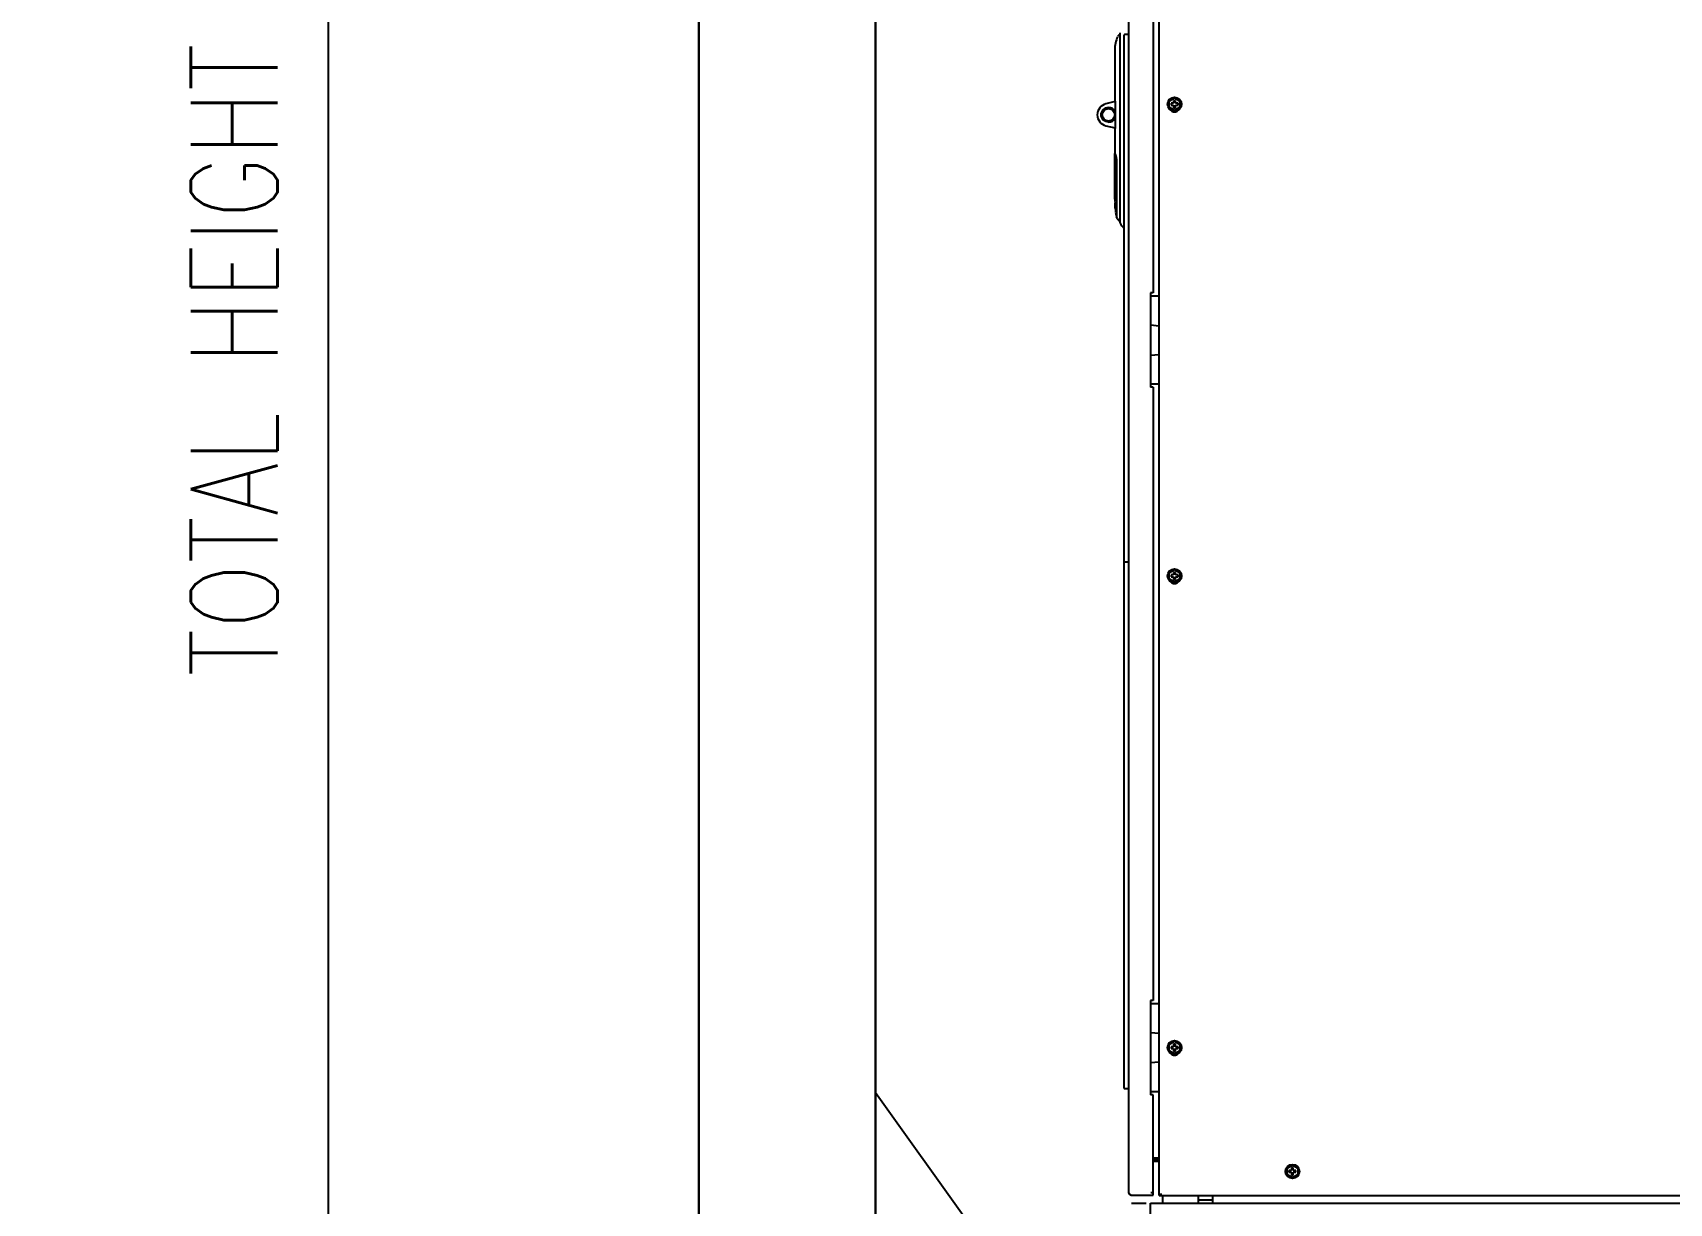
# Model space of a CAD drawing. Extents: x 61367 to 140945, y -1257 to 25588.
# Drawn here: x 80982 to 82370, y 18348 to 19341 of the extents above; entities that cross this region are included whole.
import ezdxf

# ---------------------------------------------------------------- set-up
doc = ezdxf.new("R2010")
doc.units = 0
doc.header["$MEASUREMENT"] = 0
doc.header["$PDMODE"] = 2
doc.header["$PDSIZE"] = 0.2
doc.layers.get('0').update_dxf_attribs({"linetype": 'CONTINUOUS'})
doc.layers.get('DEFPOINTS').update_dxf_attribs({"linetype": 'CONTINUOUS'})
for name, color, linetype in [('2401-00300-M6-16HWMC_0', 7, 'CONTINUOUS'), ('4212-62832_1_0', 7, 'CONTINUOUS'), ('4212-73674_0', 7, 'CONTINUOUS'), ('4212-73755_1_0', 7, 'CONTINUOUS'), ('4212-73755_4_0', 7, 'CONTINUOUS'), ('4212-KH001_041_0', 7, 'CONTINUOUS'), ('4212-KH003_041_0', 7, 'CONTINUOUS'), ('4212-KH010_041_0', 7, 'CONTINUOUS'), ('4212-L0877_1_0', 7, 'CONTINUOUS'), ('4215-06931_0', 7, 'CONTINUOUS'), ('4215-06934_0', 7, 'CONTINUOUS'), ('HINGE-FRAME_041_0', 7, 'CONTINUOUS'), ('WATER-PROOF-OUTER-DOWN_0', 7, 'CONTINUOUS'), ('WATER-PROOF-OUTER-SIDE_0', 7, 'CONTINUOUS'), ('WSP-0814_1_0', 7, 'CONTINUOUS')]:
    doc.layers.add(name, color=color, linetype=linetype)
doc.layers.add('AM_0', color=7, linetype='CONTINUOUS', lineweight=30)
doc.layers.add('THICK', color=7, linetype='CONTINUOUS', lineweight=0)
doc.styles.add('仿宋', font='SimSun.ttf', dxfattribs={"width": 0.8})
doc.dimstyles.new('12倍', dxfattribs={"dimscale": 21, "dimtxt": 3.5, "dimasz": 2.5, "dimexe": 1.5, "dimexo": 0, "dimgap": 1, "dimtad": 1, "dimtoh": 1, "dimdsep": 46, "dimtxsty": '仿宋', "dimcen": 2.5, "dimdle": 5, "dimclrd": 4, "dimclre": 4, "dimclrt": 3, "dimadec": 0, "dimazin": 0, "dimtfac": 1, "dimtmove": 0, "dimatfit": 3, "dimfxl": 1, "dimtolj": 1, "dimarcsym": 0})

# ---------------------------------------------------------------- blocks, each defined once
blk = doc.blocks.new('*D720')
at = {"layer": 'DEFPOINTS', "color": 0, "transparency": 16777216}
for p in [(81570.8, 20639.1), (81232.7, 17743.1), (81570.8, 17743.1)]:
    blk.add_point(p, dxfattribs=at)
at = {"layer": 'THICK', "color": 4, "linetype": 'Continuous', "lineweight": -2, "transparency": 16777216}
for p, q in [((81570.8, 20639.1), (81201.2, 20639.1)), ((81232.7, 20586.6), (81232.7, 17795.6)), ((81570.8, 17743.1), (81201.2, 17743.1))]:
    blk.add_line(p, q, dxfattribs=at)
at = {"layer": 'THICK', "color": 4, "transparency": 16777216}
for points in [[(81223.9, 20586.6), (81241.4, 20586.6), (81232.7, 20639.1)], [(81223.9, 17795.6), (81241.4, 17795.6), (81232.7, 17743.1)]]:
    blk.add_solid(points, dxfattribs=at)
at = {"layer": 'THICK', "color": 3, "lineweight": 13, "transparency": 16777216, "insert": (81153.1, 19191.1), "char_height": 73.5, "attachment_point": 5, "rotation": 90, "style": '仿宋'}
blk.add_mtext('\\A1;{\\Fromans,gbcbig|c134;TOTAL HEIGHT\\A1;\\fSimSun|b0|i0|c134|p2; 2896\\H0.7x;\\S+0^ -5;}', dxfattribs=at)
blk = doc.blocks.new('RYTYHTR')
at = {"layer": '2401-00300-M6-16HWMC_0', "color": 7, "linetype": 'Continuous'}
for p, q in [((-35902, -68660.5), (-35897.4, -68657.8)), ((-35902, -68665.8), (-35902, -68660.5)), ((-35900.4, -68658.7), (-35899.9, -68659.2)), ((-35900.4, -68662.4), (-35900.4, -68663.9)), ((-35898.2, -68662.4), (-35900.4, -68662.4)), ((-35900.4, -68663.9), (-35898.2, -68663.9)), ((-35899, -68658.7), (-35899.5, -68658.2)), ((-35898.2, -68660.2), (-35898.2, -68662.4)), ((-35896.7, -68660.2), (-35898.2, -68660.2)), ((-35898.2, -68663.9), (-35898.2, -68666.2)), ((-35897.4, -68657.8), (-35892.8, -68660.5)), ((-35896.7, -68662.4), (-35896.7, -68660.2)), ((-35894.4, -68662.4), (-35896.7, -68662.4)), ((-35896.7, -68666.2), (-35896.7, -68663.9)), ((-35896.7, -68663.9), (-35894.4, -68663.9)), ((-35894.4, -68663.9), (-35894.4, -68662.4)), ((-35892.8, -68660.5), (-35892.8, -68665.8)), ((-35897.4, -68668.5), (-35902, -68665.8)), ((-35898.2, -68666.2), (-35896.7, -68666.2)), ((-35892.8, -68665.8), (-35897.4, -68668.5)), ((-35902, -69060.5), (-35897.4, -69057.8)), ((-35902, -69065.8), (-35902, -69060.5)), ((-35897.4, -69068.5), (-35902, -69065.8)), ((-35900.4, -69058.7), (-35899.9, -69059.2)), ((-35900.4, -69062.4), (-35900.4, -69063.9)), ((-35898.2, -69062.4), (-35900.4, -69062.4)), ((-35900.4, -69063.9), (-35898.2, -69063.9)), ((-35899, -69058.7), (-35899.5, -69058.2)), ((-35898.2, -69060.2), (-35898.2, -69062.4)), ((-35896.7, -69060.2), (-35898.2, -69060.2)), ((-35898.2, -69063.9), (-35898.2, -69066.2)), ((-35898.2, -69066.2), (-35896.7, -69066.2)), ((-35897.4, -69057.8), (-35892.8, -69060.5)), ((-35892.8, -69065.8), (-35897.4, -69068.5)), ((-35896.7, -69062.4), (-35896.7, -69060.2)), ((-35894.4, -69062.4), (-35896.7, -69062.4)), ((-35896.7, -69066.2), (-35896.7, -69063.9)), ((-35896.7, -69063.9), (-35894.4, -69063.9)), ((-35894.4, -69063.9), (-35894.4, -69062.4)), ((-35892.8, -69060.5), (-35892.8, -69065.8)), ((-35902, -69460.5), (-35897.4, -69457.8)), ((-35902, -69465.8), (-35902, -69460.5)), ((-35897.4, -69468.5), (-35902, -69465.8)), ((-35900.4, -69458.7), (-35899.9, -69459.2)), ((-35900.4, -69462.4), (-35900.4, -69463.9)), ((-35898.2, -69462.4), (-35900.4, -69462.4)), ((-35900.4, -69463.9), (-35898.2, -69463.9)), ((-35899, -69458.7), (-35899.5, -69458.2)), ((-35898.2, -69460.2), (-35898.2, -69462.4)), ((-35896.7, -69460.2), (-35898.2, -69460.2)), ((-35898.2, -69463.9), (-35898.2, -69466.2)), ((-35898.2, -69466.2), (-35896.7, -69466.2)), ((-35897.4, -69457.8), (-35892.8, -69460.5)), ((-35892.8, -69465.8), (-35897.4, -69468.5)), ((-35896.7, -69462.4), (-35896.7, -69460.2)), ((-35894.4, -69462.4), (-35896.7, -69462.4)), ((-35896.7, -69463.9), (-35894.4, -69463.9)), ((-35896.7, -69466.2), (-35896.7, -69463.9)), ((-35894.4, -69463.9), (-35894.4, -69462.4)), ((-35892.8, -69460.5), (-35892.8, -69465.8)), ((-35802, -69565.5), (-35797.4, -69562.8)), ((-35802, -69570.8), (-35802, -69565.5)), ((-35800.4, -69563.7), (-35799.9, -69564.2)), ((-35799, -69563.7), (-35799.5, -69563.2)), ((-35796.7, -69565.2), (-35798.2, -69565.2)), ((-35798.2, -69565.2), (-35798.2, -69567.4)), ((-35797.4, -69562.8), (-35792.8, -69565.5)), ((-35796.7, -69567.4), (-35796.7, -69565.2)), ((-35792.8, -69565.5), (-35792.8, -69570.8)), ((-35797.4, -69573.5), (-35802, -69570.8)), ((-35798.2, -69567.4), (-35800.4, -69567.4)), ((-35800.4, -69567.4), (-35800.4, -69568.9)), ((-35800.4, -69568.9), (-35798.2, -69568.9)), ((-35798.2, -69568.9), (-35798.2, -69571.2)), ((-35798.2, -69571.2), (-35796.7, -69571.2)), ((-35792.8, -69570.8), (-35797.4, -69573.5)), ((-35794.4, -69567.4), (-35796.7, -69567.4)), ((-35796.7, -69568.9), (-35794.4, -69568.9)), ((-35796.7, -69571.2), (-35796.7, -69568.9)), ((-35794.4, -69568.9), (-35794.4, -69567.4))]:
    blk.add_line(p, q, dxfattribs=at)
for centre in [(-35897.4, -68663.2), (-35897.4, -69063.2), (-35897.4, -69463.2), (-35797.4, -69568.2)]:
    blk.add_circle(centre, 6, dxfattribs=at)
for centre in [(-35897.4, -68663.2), (-35897.4, -69063.2), (-35897.4, -69463.2), (-35797.4, -69568.2)]:
    blk.add_arc(centre, 5.38, 124.1123, 112.9799, dxfattribs=at)
at = {"layer": '4212-62832_1_0', "color": 7, "linetype": 'Continuous'}
for p, q in [((-35936.4, -67515.4), (-35936.4, -69586)), ((-35915.4, -68303.2), (-35915.4, -68823.2)), ((-35917.9, -68823.2), (-35917.9, -68903.2)), ((-35915.4, -68823.2), (-35917.9, -68823.2)), ((-35915.4, -68903.2), (-35917.9, -68903.2)), ((-35915.4, -68903.2), (-35915.4, -69423.2)), ((-35917.9, -69423.2), (-35917.9, -69503.2)), ((-35915.4, -69423.2), (-35917.9, -69423.2)), ((-35915.4, -69503.2), (-35917.9, -69503.2)), ((-35915.4, -69588.2), (-35915.4, -69503.2)), ((-35934.2, -69588.2), (-35915.4, -69588.2)), ((-35917.6, -69586), (-35915.4, -69586))]:
    blk.add_line(p, q, dxfattribs=at)
blk.add_arc((-35934.2, -69586), 2.2, 180, 270, dxfattribs=at)
blk.add_open_spline([(-35936.4, -69586), (-35936.4, -69586.4), (-35935.6, -69587.3), (-35934.7, -69587.8), (-35934.2, -69588.2)], degree=3, knots=[0, 0, 0, 0, 0.400881, 1, 1, 1, 1], dxfattribs=at)
at = {"layer": '4212-73674_0', "color": 7, "linetype": 'Continuous'}
for p, q in [((-35899.8, -68668.9), (-35899.2, -68668.9)), ((-35899.8, -69068.9), (-35899.2, -69068.9)), ((-35899.8, -69468.9), (-35899.2, -69468.9))]:
    blk.add_line(p, q, dxfattribs=at)
at = {"layer": '4212-73755_1_0', "color": 7, "linetype": 'Continuous'}
for p, q in [((-35910.4, -69588.7), (-35910.4, -68537.2)), ((-35910.4, -69588.7), (-34259.4, -69588.7)), ((-35908.7, -69588.7), (-35908.7, -69587))]:
    blk.add_line(p, q, dxfattribs=at)
for centre in [(-35897.4, -68665.7), (-35897.4, -69065.7), (-35897.4, -69465.7)]:
    blk.add_arc(centre, 4, 222.9972, 317.0028, dxfattribs=at)
at = {"layer": '4212-73755_4_0', "color": 7, "linetype": 'Continuous'}
for p, q in [((-35907.4, -69595.2), (-35907.4, -69588.7)), ((-35877.4, -69588.7), (-35877.4, -69595.2))]:
    blk.add_line(p, q, dxfattribs=at)
at = {"layer": '4212-KH001_041_0', "color": 7, "linetype": 'Continuous'}
for p, q in [((-35910.4, -69558.2), (-35915.4, -69558.2)), ((-35910.4, -69559.7), (-35915.4, -69559.7))]:
    blk.add_line(p, q, dxfattribs=at)
at = {"layer": '4212-KH003_041_0', "color": 7, "linetype": 'Continuous'}
blk.add_line((-35877.4, -69592.2), (-35864.9, -69592.2), dxfattribs=at)
at = {"layer": '4212-KH010_041_0', "color": 7, "linetype": 'Continuous'}
for p, q in [((-35899.3, -68669.2), (-35897.4, -68669.2)), ((-35899.3, -69069.2), (-35897.4, -69069.2)), ((-35899.3, -69469.2), (-35897.4, -69469.2)), ((-35915.4, -69556.7), (-35910.4, -69556.7))]:
    blk.add_line(p, q, dxfattribs=at)
at = {"layer": '4212-L0877_1_0', "color": 7, "linetype": 'Continuous'}
blk.add_line((-35864.9, -69595.2), (-35864.9, -69588.7), dxfattribs=at)
at = {"layer": '4215-06931_0', "color": 7, "linetype": 'Continuous'}
for p, q in [((-35917.9, -69595.2), (-34251.9, -69595.2)), ((-35917.9, -69717.2), (-35917.9, -69595.2))]:
    blk.add_line(p, q, dxfattribs=at)
at = {"layer": '4215-06934_0', "color": 7, "linetype": 'Continuous'}
blk.add_line((-35934, -69595.2), (-35921.4, -69595.2), dxfattribs=at)
at = {"layer": 'HINGE-FRAME_041_0', "color": 7, "linetype": 'Continuous'}
for p, q in [((-35917.9, -68825.7), (-35910.4, -68825.7)), ((-35917.9, -68850.4), (-35910.4, -68851)), ((-35917.9, -68875.9), (-35910.4, -68875.3)), ((-35910.4, -68900.7), (-35917.9, -68900.7)), ((-35917.9, -69425.7), (-35910.4, -69425.7)), ((-35917.9, -69450.4), (-35910.4, -69451)), ((-35917.9, -69475.9), (-35910.4, -69475.3)), ((-35910.4, -69500.7), (-35917.9, -69500.7))]:
    blk.add_line(p, q, dxfattribs=at)
at = {"layer": 'WATER-PROOF-OUTER-DOWN_0', "color": 7, "linetype": 'Continuous'}
for p, q in [((-35936.7, -68604.2), (-35939.7, -68604.2)), ((-35936.7, -69498.2), (-35939.7, -69498.2))]:
    blk.add_line(p, q, dxfattribs=at)
for centre, start, end in [((-35939.7, -68604.5), 90, 180), ((-35936.7, -68604.5), 0, 90), ((-35939.7, -69497.9), 180, 270), ((-35936.7, -69497.9), 270, 0)]:
    blk.add_arc(centre, 0.3, start, end, dxfattribs=at)
at = {"layer": 'WATER-PROOF-OUTER-SIDE_0', "color": 7, "linetype": 'Continuous'}
for p, q in [((-35940, -69497.9), (-35940, -68604.5)), ((-35936.7, -68604.2), (-35939.7, -68604.2)), ((-35936.7, -69498.2), (-35939.7, -69498.2))]:
    blk.add_line(p, q, dxfattribs=at)
at = {"layer": 'WATER-PROOF-OUTER-SIDE_0', "color": 5, "linetype": 'Continuous'}
blk.add_line((-35940, -69051.2), (-35936.4, -69051.2), dxfattribs=at)
at = {"layer": 'WATER-PROOF-OUTER-SIDE_0', "color": 7, "linetype": 'Continuous'}
for centre, major_axis, start_param, end_param in [((-35939.7, -68604.5), (0, 0.3), 0, 1.061984), ((-35939.7, -68604.5), (0.3, 0), 2.632781, 3.141593), ((-35936.7, -68604.5), (0, 0.3), -1.570796, 0), ((-35936.7, -69497.9), (0, 0.3), -2.079628, -1.570796), ((-35939.7, -69497.9), (0, 0.3), 2.079608, 3.141593), ((-35936.7, -69497.9), (0, 0.3), -3.141593, -2.594861), ((-35936.7, -69497.9), (0.3, 0), -1.024065, -0.508832)]:
    blk.add_ellipse(centre, major_axis=major_axis, ratio=1, start_param=start_param, end_param=end_param, dxfattribs=at)
at = {"layer": 'WSP-0814_1_0', "color": 7, "linetype": 'Continuous'}
for p, q in [((-35943.7, -68602.6), (-35943.7, -68763.7)), ((-35948.1, -68617.2), (-35948.1, -68660.3)), ((-35947.8, -68661), (-35955.7, -68662.9)), ((-35948, -68660.3), (-35948.1, -68660.3)), ((-35947.9, -68660.3), (-35948, -68660.3)), ((-35947.9, -68660.5), (-35947.8, -68660.6)), ((-35947.9, -68660.5), (-35947.8, -68660.5)), ((-35947.9, -68660.5), (-35947.8, -68660.5)), ((-35947.8, -68660.5), (-35947.9, -68660.5)), ((-35947.8, -68660.5), (-35947.8, -68660.6)), ((-35947.8, -68660.9), (-35947.8, -68683.4)), ((-35955.7, -68681.4), (-35947.8, -68683.3)), ((-35948.1, -68684), (-35948.1, -68704.1)), ((-35948.1, -68684), (-35947.9, -68684.1)), ((-35947.8, -68683.8), (-35947.9, -68683.9)), ((-35947.9, -68683.8), (-35947.8, -68683.8)), ((-35947.8, -68683.8), (-35947.9, -68683.8)), ((-35947.8, -68683.8), (-35947.9, -68683.8)), ((-35947.9, -68683.9), (-35947.9, -68684)), ((-35947.9, -68684.1), (-35947.9, -68684.1)), ((-35947.9, -68684.1), (-35947.9, -68684.1)), ((-35948.1, -68704.1), (-35948.1, -68704.2)), ((-35948.1, -68704.2), (-35948, -68704.4)), ((-35948.1, -68743.7), (-35948.1, -68704.9)), ((-35948.1, -68704.9), (-35948, -68705.1)), ((-35948, -68704.4), (-35947.9, -68704.9)), ((-35946.6, -68713.2), (-35946.6, -68758.3)), ((-35948.1, -68743.7), (-35948.1, -68743.8)), ((-35948.1, -68743.8), (-35948.1, -68743.9)), ((-35948.1, -68743.9), (-35948, -68744.3)), ((-35948.1, -68748.1), (-35948.1, -68750.2)), ((-35948, -68744.3), (-35947.9, -68745)), ((-35948, -68747.4), (-35948, -68747.5)), ((-35948, -68747.4), (-35948, -68747.4)), ((-35948, -68747.5), (-35948, -68747.5)), ((-35948, -68747.5), (-35948, -68747.6)), ((-35948, -68747.5), (-35948, -68747.5)), ((-35948, -68747.6), (-35947.9, -68747.6)), ((-35947.9, -68745), (-35947.7, -68746)), ((-35947.8, -68746.6), (-35947.9, -68746.8)), ((-35947.8, -68747.9), (-35947.9, -68747.9)), ((-35947.8, -68746.5), (-35947.8, -68746.6)), ((-35947.7, -68746.5), (-35947.8, -68746.5)), ((-35947.8, -68747.7), (-35947.8, -68747.7)), ((-35947.8, -68747.7), (-35947.8, -68747.8)), ((-35947.8, -68747.7), (-35947.8, -68747.7)), ((-35947.8, -68747.8), (-35947.8, -68747.8)), ((-35947.8, -68747.8), (-35947.8, -68747.9)), ((-35947.8, -68747.9), (-35947.8, -68748)), ((-35947.8, -68748), (-35947.8, -68748.1)), ((-35947.8, -68748.1), (-35947.8, -68748.3)), ((-35947.8, -68748.3), (-35947.8, -68748.4)), ((-35947.7, -68746), (-35947.6, -68747.1)), ((-35947.6, -68747.1), (-35947.6, -68748.3)), ((-35947.6, -68748.3), (-35947.5, -68749.2)), ((-35948, -68749.2), (-35948, -68749.2)), ((-35947.9, -68750.7), (-35948, -68750.8)), ((-35948, -68750.8), (-35948, -68750.9)), ((-35948, -68750.8), (-35948, -68750.8)), ((-35948, -68750.9), (-35948, -68750.9)), ((-35947.8, -68748.4), (-35947.9, -68748.5)), ((-35947.9, -68749.9), (-35947.8, -68750)), ((-35947.9, -68750.4), (-35947.8, -68750.4)), ((-35947.9, -68751.5), (-35947.8, -68751.6)), ((-35947.8, -68750), (-35947.8, -68750.1)), ((-35947.8, -68750.1), (-35947.8, -68750.2)), ((-35947.8, -68750.2), (-35947.8, -68750.3)), ((-35947.8, -68750.3), (-35947.8, -68750.4)), ((-35947.8, -68750.4), (-35947.8, -68750.5)), ((-35947.8, -68750.4), (-35947.8, -68750.6)), ((-35947.8, -68750.6), (-35947.8, -68750.6)), ((-35947.8, -68750.6), (-35947.8, -68750.6)), ((-35947.8, -68750.6), (-35947.8, -68750.6)), ((-35947.8, -68751.6), (-35947.8, -68751.8)), ((-35947.8, -68751.8), (-35947.7, -68751.8)), ((-35947.5, -68749.2), (-35947.5, -68754.6)), ((-35947.5, -68754.8), (-35946.8, -68757.5)), ((-35946.6, -68757.7), (-35946.6, -68757.7)), ((-35945.7, -68760.5), (-35946.5, -68758.4))]:
    blk.add_line(p, q, dxfattribs=at)
for points in [[(-35947.9, -68660.4), (-35947.9, -68660.4), (-35947.9, -68660.4), (-35947.9, -68660.4), (-35947.8, -68660.5)], [(-35947.8, -68660.6), (-35947.8, -68660.7), (-35947.8, -68660.9), (-35947.8, -68660.9)], [(-35947.8, -68660.6), (-35947.8, -68660.7), (-35947.8, -68660.9), (-35947.8, -68660.9)], [(-35947.8, -68683.4), (-35947.8, -68683.5), (-35947.8, -68683.7), (-35947.8, -68683.8), (-35947.9, -68683.8)], [(-35947.8, -68683.4), (-35947.8, -68683.4), (-35947.8, -68683.6), (-35947.8, -68683.7), (-35947.8, -68683.8), (-35947.8, -68683.8)], [(-35947.9, -68704.7), (-35948, -68704.7), (-35948.1, -68704.7), (-35948.1, -68704.8), (-35948.1, -68704.9)], [(-35947.9, -68704.9), (-35947.6, -68705.8), (-35947.3, -68707), (-35947, -68708.4), (-35946.7, -68710.1), (-35946.6, -68711.7), (-35946.6, -68713.2)], [(-35948, -68749.1), (-35948, -68749.1), (-35948, -68749.2)]]:
    blk.add_lwpolyline(points, dxfattribs=at)
blk.add_circle((-35953.4, -68672.2), 5.25, dxfattribs=at)
for centre, radius, start, end in [((-35920.1, -68617.2), 28, 156.2671, 180), ((-35943.4, -68606.9), 2.5, 95.9458, 156.2671), ((-35953.4, -68672.2), 9.5, 103.9998, 256.0002), ((-35947.9, -68660.3), 0.2, 179.9994, 283.9951), ((-35953.4, -68672.2), 6.25, 25.4086, 89.9719), ((-35953.4, -68672.2), 6.25, 270.0282, 334.6226), ((-35947.9, -68684), 0.2, 76.005, 180.0005), ((-35947.4, -68743.6), 0.67, 190.7578, 198.8399), ((-35947.9, -68748.1), 0.2, 90, 180.0001), ((-35947.6, -68747.1), 0.612, 254.5231, 255.7569), ((-35942.7, -68749.2), 5.75, 151.3741, 152.2195), ((-35947.9, -68750.2), 0.2, 179.9999, 270), ((-35942.7, -68749.2), 5.75, 207.7805, 211.3911), ((-35946.6, -68757.5), 0.2, 197.371, 270), ((-35943, -68759.2), 3, 203.7878, 256.0133), ((-35943.2, -68763.7), 0.5, 179.9999, 212.0041), ((-35919.9, -68749.2), 28, 212.0026, 223.85)]:
    blk.add_arc(centre, radius, start, end, dxfattribs=at)
for points, knots in [([(-35953.4, -68678.4), (-35955, -68678.4), (-35958.3, -68677.1), (-35960.3, -68672.2), (-35958.3, -68667.3), (-35955, -68665.9), (-35953.4, -68665.9)], [0, 0, 0, 0, 0.249966, 0.499995, 0.750026, 1, 1, 1, 1]), ([(-35948, -68705.1), (-35947.9, -68705.4), (-35947.2, -68708), (-35946.8, -68710.8), (-35946.8, -68713.2)], [0, 0, 0, 0, 0.133475, 1, 1, 1, 1]), ([(-35947.9, -68747.6), (-35947.9, -68747.6), (-35947.9, -68747.7), (-35947.8, -68747.7), (-35947.8, -68747.7)], [0, 0, 0, 0, 0.469311, 1, 1, 1, 1]), ([(-35947.8, -68750.6), (-35947.8, -68750.6), (-35947.8, -68750.6), (-35947.9, -68750.7), (-35947.9, -68750.7)], [0, 0, 0, 0, 0.520075, 1, 1, 1, 1]), ([(-35947.9, -68750.7), (-35947.9, -68750.7), (-35947.9, -68750.7), (-35947.9, -68750.7), (-35947.9, -68750.7)], [0, 0, 0, 0, 0.512773, 1, 1, 1, 1])]:
    blk.add_open_spline(points, degree=3, knots=knots, dxfattribs=at)
for points in [[(-35947.9, -68746.8), (-35947.9, -68747), (-35948, -68747.2), (-35948, -68747.4)], [(-35947.9, -68748.5), (-35947.9, -68748.7), (-35948, -68748.9), (-35948, -68749.1)], [(-35948, -68749.2), (-35948, -68749.5), (-35947.9, -68749.7), (-35947.8, -68749.9)], [(-35948, -68750.9), (-35948, -68751.1), (-35947.9, -68751.3), (-35947.8, -68751.5)]]:
    blk.add_open_spline(points, degree=3, dxfattribs=at)

msp = doc.modelspace()

# ---------------------------------------------------------------- linework, layer by layer
msp.add_lwpolyline([(81697.043, 18270.063), (81697.043, 18442.109), (82008.488, 18006.086), (81885.598, 18006.086), (81697.043, 18270.063)])
at = {"layer": 'AM_0'}
for points in [[(81699.043, 17861.086), (81547.043, 17861.086), (81547.043, 20521.086), (81699.043, 20521.086)], [(81697.043, 20521.086), (81697.043, 17861.086)]]:
    msp.add_lwpolyline(points, dxfattribs=at)

# ---------------------------------------------------------------- block references
at = {"lineweight": -3}
msp.add_blockref('RYTYHTR', (117847.947, 87943.251), dxfattribs=at)

# ---------------------------------------------------------------- dimensions: what is measured, and where the dimension line sits
at = {"layer": 'THICK', "color": 4, "lineweight": 13}
dim = msp.add_linear_dim(base=(81232.699, 17743.086), p1=(81570.812, 20639.086), p2=(81570.812, 17743.086), angle=90, text='{\\Fromans,gbcbig|c134;TOTAL HEIGHT\\A1;\\fSimSun|b0|i0|c134|p2; <>\\H0.7x;\\S+0^ -5;}', dimstyle='12倍', dxfattribs=at)
dim.commit()
dim.dimension.update_dxf_attribs({"geometry": '*D720', "text_midpoint": (81232.699, 19191.086), "dimtype": 160})

doc.saveas('drawing.dxf')
